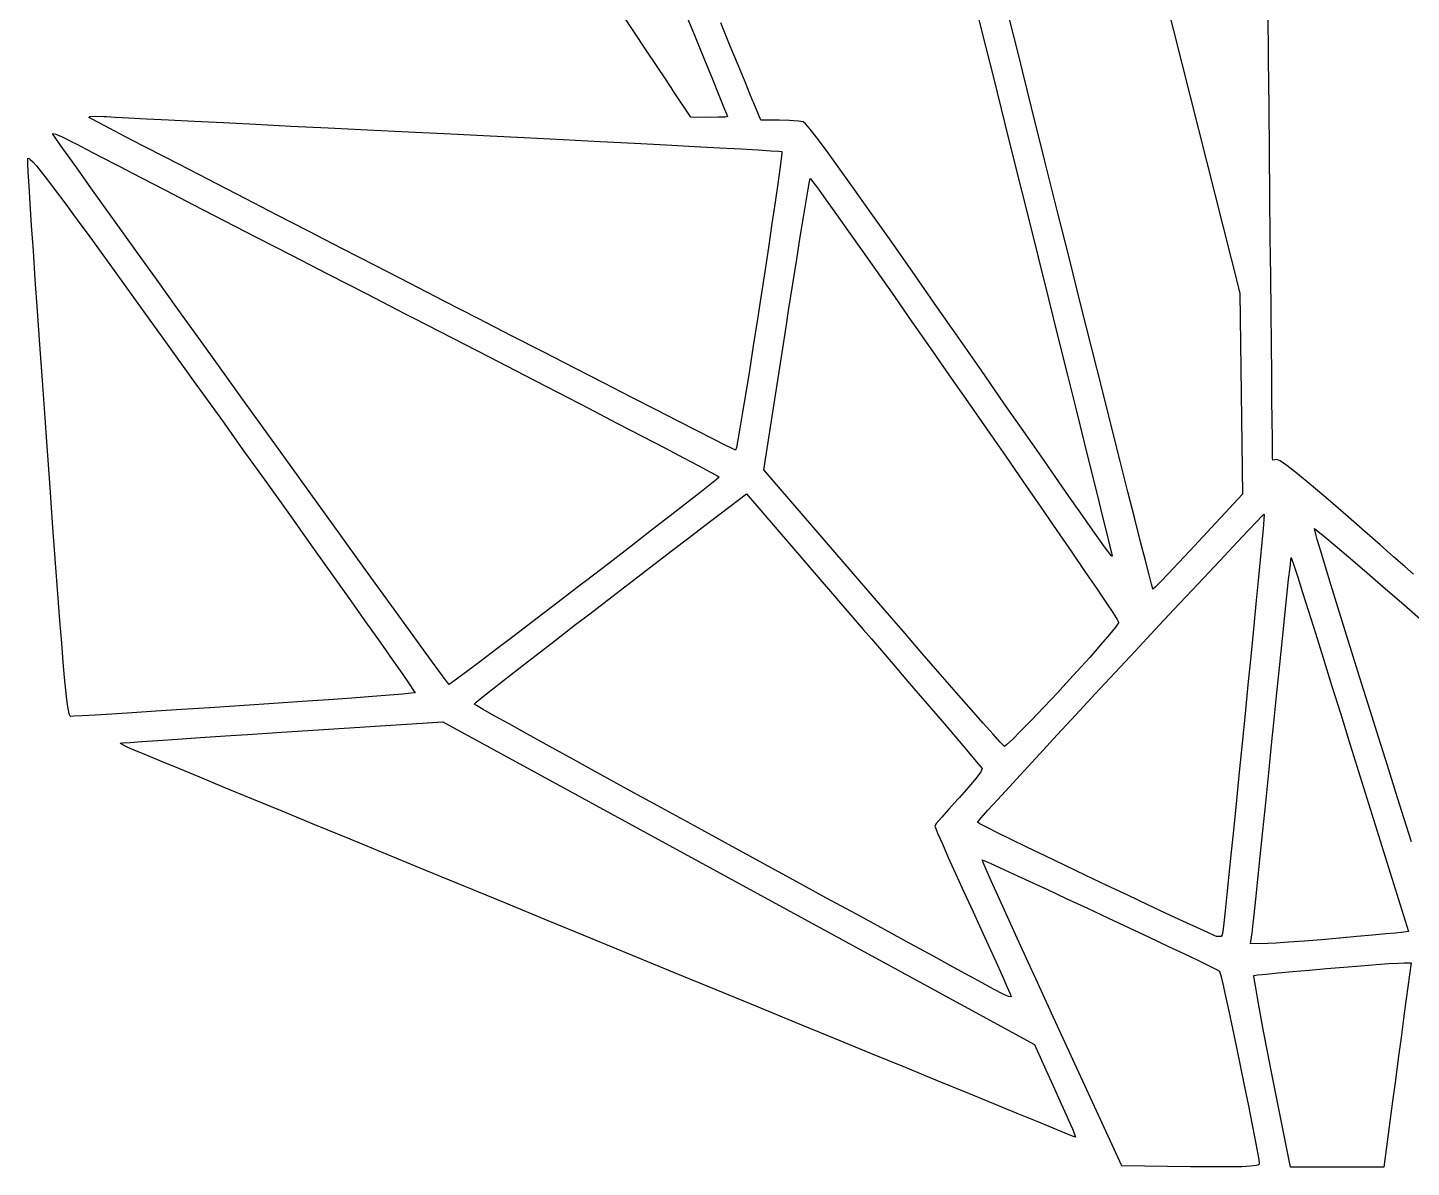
# Model space of a CAD drawing. Extents: x 172.1 to 201.5, y -105.2 to -85.7.
# Drawn here: x 181.496 to 185.14, y -100.823 to -97.822 of the extents above; entities that cross this region are included whole.
import ezdxf

# ---------------------------------------------------------------- set-up
doc = ezdxf.new("R2010")
doc.units = 0
doc.layers.add('BLACK', color=7, linetype='CONTINUOUS')

msp = doc.modelspace()

# ---------------------------------------------------------------- linework, layer by layer
at = {"layer": 'BLACK', "linetype": 'CONTINUOUS'}
for p, q in [((184.311153, -97.027598), (184.688164, -98.521293)), ((183.977272, -97.704409), (184.008313, -97.828852)), ((183.090742, -97.829165), (183.05097, -97.769282)), ((183.226116, -97.778016), (183.254008, -97.846224)), ((184.104128, -97.889176), (184.06766, -97.742878)), ((184.764203, -97.905549), (184.762991, -97.776996)), ((183.3464, -97.870048), (183.321387, -97.809114)), ((183.125116, -97.880926), (183.090742, -97.829165)), ((183.254008, -97.846224), (183.278587, -97.90638)), ((184.008313, -97.828852), (184.039194, -97.952697)), ((183.153544, -97.923741), (183.125116, -97.880926)), ((183.367775, -97.922092), (183.3464, -97.870048)), ((183.175481, -97.956788), (183.153544, -97.923741)), ((183.278587, -97.90638), (183.299496, -97.957613)), ((183.385115, -97.964274), (183.367775, -97.922092)), ((184.139701, -98.03175), (184.104128, -97.889176)), ((184.765387, -98.030294), (184.764203, -97.905549)), ((183.190379, -97.979242), (183.175481, -97.956788)), ((183.299496, -97.957613), (183.316381, -97.999049)), ((184.039194, -97.952697), (184.069719, -98.075157)), ((183.196128, -97.987917), (183.190379, -97.979242)), ((183.242365, -98.057764), (183.196128, -97.987917)), ((183.398018, -97.995624), (183.385115, -97.964274)), ((183.406088, -98.015169), (183.398018, -97.995624)), ((183.316381, -97.999049), (183.328882, -98.029816)), ((183.328882, -98.029816), (183.336645, -98.049042)), ((183.408266, -98.020403), (183.406088, -98.015169)), ((183.427102, -98.065285), (183.408266, -98.020403)), ((184.174221, -98.169977), (184.139701, -98.03175)), ((184.766534, -98.150473), (184.765387, -98.030294)), ((181.656447, -98.057882), (181.65949, -98.05561)), ((181.663497, -98.061811), (181.656447, -98.057882)), ((181.65949, -98.05561), (181.673676, -98.05476)), ((181.682389, -98.071808), (181.663497, -98.061811)), ((181.673676, -98.05476), (181.695944, -98.055589)), ((181.695944, -98.055589), (181.703703, -98.056052)), ((181.703703, -98.056052), (181.726251, -98.057273)), ((181.726251, -98.057273), (181.761546, -98.059119)), ((181.761546, -98.059119), (181.808652, -98.061543)), ((181.808652, -98.061543), (181.866636, -98.064497)), ((181.866636, -98.064497), (181.934562, -98.067935)), ((181.934562, -98.067935), (182.011495, -98.071809)), ((183.290838, -98.057934), (183.242365, -98.057764)), ((183.31512, -98.057714), (183.290838, -98.057934)), ((183.33251, -98.056975), (183.31512, -98.057714)), ((183.339309, -98.055875), (183.33251, -98.056975)), ((183.336645, -98.049042), (183.339312, -98.055852)), ((183.339312, -98.055852), (183.339309, -98.055875)), ((183.474768, -98.065383), (183.427102, -98.065285)), ((183.502068, -98.066078), (183.474768, -98.065383)), ((183.525574, -98.06779), (183.502068, -98.066078)), ((183.538638, -98.069824), (183.525574, -98.06779)), ((183.544732, -98.075026), (183.538638, -98.069824)), ((181.562068, -98.101868), (181.561976, -98.100419)), ((181.561976, -98.100419), (181.569616, -98.101771)), ((181.56801, -98.110698), (181.562068, -98.101868)), ((181.569616, -98.101771), (181.586212, -98.108853)), ((181.712216, -98.087406), (181.682389, -98.071808)), ((181.752071, -98.108139), (181.712216, -98.087406)), ((182.011495, -98.071809), (182.096501, -98.076072)), ((182.096501, -98.076072), (182.188646, -98.080677)), ((182.188646, -98.080677), (182.286993, -98.085578)), ((182.286993, -98.085578), (182.390609, -98.090727)), ((182.390609, -98.090727), (182.498559, -98.096078)), ((182.498559, -98.096078), (182.609907, -98.101582)), ((182.609907, -98.101582), (182.696217, -98.10586)), ((182.696217, -98.10586), (182.803588, -98.111229)), ((183.556736, -98.089119), (183.544732, -98.075026)), ((183.574872, -98.112411), (183.556736, -98.089119)), ((184.069719, -98.075157), (184.099693, -98.195449)), ((181.581597, -98.130102), (181.56801, -98.110698)), ((181.602213, -98.159225), (181.581597, -98.130102)), ((181.586212, -98.108853), (181.609316, -98.12069)), ((181.609316, -98.12069), (181.610297, -98.12122)), ((181.610297, -98.12122), (181.624838, -98.128889)), ((181.624838, -98.128889), (181.651232, -98.142644)), ((181.651232, -98.142644), (181.688661, -98.162062)), ((181.801049, -98.133541), (181.752071, -98.108139)), ((181.858241, -98.163146), (181.801049, -98.133541)), ((182.803588, -98.111229), (182.906265, -98.116416)), ((182.906265, -98.116416), (183.003372, -98.121374)), ((183.003372, -98.121374), (183.09403, -98.126057)), ((183.09403, -98.126057), (183.177363, -98.130417)), ((183.177363, -98.130417), (183.252492, -98.134409)), ((183.252492, -98.134409), (183.318541, -98.137985)), ((183.318541, -98.137985), (183.374632, -98.141098)), ((183.374632, -98.141098), (183.419887, -98.143702)), ((183.599365, -98.145213), (183.574872, -98.112411)), ((181.495724, -98.168206), (181.496319, -98.166126)), ((181.496007, -98.178432), (181.495724, -98.168206)), ((181.497267, -98.201987), (181.496007, -98.178432)), ((181.496319, -98.166126), (181.498517, -98.165743)), ((181.498517, -98.165743), (181.502716, -98.168518)), ((181.502716, -98.168518), (181.509339, -98.175021)), ((181.509339, -98.175021), (181.518809, -98.185821)), ((181.629244, -98.197214), (181.602213, -98.159225)), ((181.688661, -98.162062), (181.736308, -98.186723)), ((181.922743, -98.196487), (181.858241, -98.163146)), ((183.419887, -98.143702), (183.453429, -98.145751)), ((183.453429, -98.145751), (183.474381, -98.147197)), ((183.474381, -98.147197), (183.481864, -98.147994)), ((183.480179, -98.166806), (183.476574, -98.194608)), ((183.481864, -98.151095), (183.480179, -98.166806)), ((183.481864, -98.147994), (183.481864, -98.151095)), ((183.630437, -98.187837), (183.599365, -98.145213)), ((184.207532, -98.303232), (184.174221, -98.169977)), ((184.767638, -98.265329), (184.766534, -98.150473)), ((181.499437, -98.237875), (181.497267, -98.201987)), ((181.518809, -98.185821), (181.531549, -98.201485)), ((181.531549, -98.201485), (181.547982, -98.222583)), ((181.662074, -98.243212), (181.629244, -98.197214)), ((181.736308, -98.186723), (181.793356, -98.216204)), ((181.993648, -98.233098), (181.922743, -98.196487)), ((183.476574, -98.194608), (183.471238, -98.233209)), ((183.668312, -98.240591), (183.630437, -98.187837)), ((184.099693, -98.195449), (184.12892, -98.312788)), ((181.502449, -98.285099), (181.499437, -98.237875)), ((181.547982, -98.222583), (181.568531, -98.249683)), ((181.568531, -98.249683), (181.593618, -98.283355)), ((181.700087, -98.296366), (181.662074, -98.243212)), ((181.793356, -98.216204), (181.858989, -98.250085)), ((181.858989, -98.250085), (181.932388, -98.287943)), ((182.070048, -98.272514), (181.993648, -98.233098)), ((183.471238, -98.233209), (183.464355, -98.281313)), ((183.545849, -98.278922), (183.551255, -98.246946)), ((183.551255, -98.246946), (183.554907, -98.226546)), ((183.554907, -98.226546), (183.556595, -98.219032)), ((183.556595, -98.219032), (183.557165, -98.219399)), ((183.557165, -98.219399), (183.564106, -98.227987)), ((183.564106, -98.227987), (183.578313, -98.247143)), ((183.578313, -98.247143), (183.599113, -98.2759)), ((183.713213, -98.303786), (183.668312, -98.240591)), ((181.506236, -98.342665), (181.502449, -98.285099)), ((181.593618, -98.283355), (181.623668, -98.324166)), ((181.932388, -98.287943), (182.012737, -98.329358)), ((182.151038, -98.314267), (182.070048, -98.272514)), ((183.464355, -98.281313), (183.456113, -98.337626)), ((183.538904, -98.321162), (183.545849, -98.278922)), ((183.599113, -98.2759), (183.625835, -98.313292)), ((184.768692, -98.374105), (184.767638, -98.265329)), ((181.623668, -98.324166), (181.659102, -98.372685)), ((181.742668, -98.35582), (181.700087, -98.296366)), ((182.23571, -98.357892), (182.151038, -98.314267)), ((183.530631, -98.372358), (183.538904, -98.321162)), ((183.625835, -98.313292), (183.657807, -98.358355)), ((183.765363, -98.377734), (183.713213, -98.303786)), ((184.12892, -98.312788), (184.157205, -98.426391)), ((184.239477, -98.430892), (184.207532, -98.303232)), ((181.51073, -98.409576), (181.506236, -98.342665)), ((181.789202, -98.42072), (181.742668, -98.35582)), ((182.012737, -98.329358), (182.099218, -98.373908)), ((182.32316, -98.402922), (182.23571, -98.357892)), ((183.456113, -98.337626), (183.446696, -98.400853)), ((183.657807, -98.358355), (183.694357, -98.410121)), ((181.659102, -98.372685), (181.700344, -98.429481)), ((182.099218, -98.373908), (182.191016, -98.421172)), ((183.521243, -98.431197), (183.530631, -98.372358)), ((183.824987, -98.462743), (183.765363, -98.377734)), ((184.76969, -98.476044), (184.768692, -98.374105)), ((181.515866, -98.484836), (181.51073, -98.409576)), ((181.700344, -98.429481), (181.747817, -98.495122)), ((181.839074, -98.490211), (181.789202, -98.42072)), ((182.191016, -98.421172), (182.287312, -98.470727)), ((182.412479, -98.448892), (182.32316, -98.402922)), ((183.446696, -98.400853), (183.436292, -98.4697)), ((183.510953, -98.496371), (183.521243, -98.431197)), ((183.694357, -98.410121), (183.734813, -98.467625)), ((184.157205, -98.426391), (184.18435, -98.535472)), ((184.269898, -98.552332), (184.239477, -98.430892)), ((182.287312, -98.470727), (182.387289, -98.522153)), ((182.502762, -98.495335), (182.412479, -98.448892)), ((183.436292, -98.4697), (183.425086, -98.542873)), ((183.734813, -98.467625), (183.778504, -98.529902)), ((183.892306, -98.559124), (183.824987, -98.462743)), ((181.521574, -98.567449), (181.515866, -98.484836)), ((181.747817, -98.495122), (181.801944, -98.570178)), ((181.891667, -98.563438), (181.839074, -98.490211)), ((182.593101, -98.541785), (182.502762, -98.495335)), ((183.499973, -98.566567), (183.510953, -98.496371)), ((184.770623, -98.570389), (184.76969, -98.476044)), ((182.387289, -98.522153), (182.490132, -98.575028)), ((182.682591, -98.587776), (182.593101, -98.541785)), ((183.425086, -98.542873), (183.417936, -98.589069)), ((183.778504, -98.529902), (183.824758, -98.595985)), ((184.18435, -98.535472), (184.210162, -98.639248)), ((184.688164, -98.521293), (184.692007, -98.785533)), ((181.527789, -98.656421), (181.521574, -98.567449)), ((181.801944, -98.570178), (181.863148, -98.655217)), ((181.946367, -98.639547), (181.891667, -98.563438)), ((182.490132, -98.575028), (182.513163, -98.586868)), ((183.494126, -98.6042), (183.499973, -98.566567)), ((183.94033, -98.628066), (183.892306, -98.559124)), ((184.298639, -98.666929), (184.269898, -98.552332)), ((184.771486, -98.656382), (184.770623, -98.570389)), ((182.513163, -98.586868), (182.614144, -98.638827)), ((182.770325, -98.632841), (182.682591, -98.587776)), ((183.417936, -98.589069), (183.406913, -98.659506)), ((183.434931, -98.986095), (183.494126, -98.6042)), ((183.824758, -98.595985), (183.872902, -98.664908)), ((182.002558, -98.717682), (181.946367, -98.639547)), ((182.614144, -98.638827), (182.711359, -98.688918)), ((182.855397, -98.676514), (182.770325, -98.632841)), ((184.007565, -98.72467), (183.94033, -98.628066)), ((184.210162, -98.639248), (184.234444, -98.736933)), ((181.534442, -98.750754), (181.527789, -98.656421)), ((181.863148, -98.655217), (181.931851, -98.750807)), ((182.711359, -98.688918), (182.804057, -98.736753)), ((182.9369, -98.71833), (182.855397, -98.676514)), ((183.406913, -98.659506), (183.396564, -98.724706)), ((183.872902, -98.664908), (183.922265, -98.735706)), ((184.325543, -98.774059), (184.298639, -98.666929)), ((184.772271, -98.733267), (184.771486, -98.656382)), ((182.059624, -98.796989), (182.002558, -98.717682)), ((183.013927, -98.757822), (182.9369, -98.71833)), ((183.396564, -98.724706), (183.387101, -98.783387)), ((184.06707, -98.810151), (184.007565, -98.72467)), ((181.541467, -98.849453), (181.534442, -98.750754)), ((181.931851, -98.750807), (182.008478, -98.857517)), ((182.804057, -98.736753), (182.891488, -98.78194)), ((183.085572, -98.794523), (183.013927, -98.757822)), ((183.922265, -98.735706), (183.972175, -98.807413)), ((184.234444, -98.736933), (184.257001, -98.827745)), ((184.77297, -98.800286), (184.772271, -98.733267)), ((182.116951, -98.876614), (182.059624, -98.796989)), ((182.891488, -98.78194), (182.972899, -98.824088)), ((183.150928, -98.827968), (183.085572, -98.794523)), ((183.387101, -98.783387), (183.378733, -98.834271)), ((184.350452, -98.873097), (184.325543, -98.774059)), ((184.692007, -98.785533), (184.695851, -99.049774)), ((182.972899, -98.824088), (183.047539, -98.862807)), ((183.20909, -98.85769), (183.150928, -98.827968)), ((183.378733, -98.834271), (183.371674, -98.876075)), ((183.972175, -98.807413), (184.02196, -98.879063)), ((184.119315, -98.885177), (184.06707, -98.810151)), ((184.257001, -98.827745), (184.277637, -98.910898)), ((184.773579, -98.856683), (184.77297, -98.800286)), ((181.545993, -98.912584), (181.541467, -98.849453)), ((182.008478, -98.857517), (182.062643, -98.933023)), ((183.047539, -98.862807), (183.114657, -98.897707)), ((183.25915, -98.883224), (183.20909, -98.85769)), ((184.774088, -98.9017), (184.773579, -98.856683)), ((182.173923, -98.955701), (182.116951, -98.876614)), ((183.114657, -98.897707), (183.173503, -98.928398)), ((183.300202, -98.904103), (183.25915, -98.883224)), ((183.331339, -98.91986), (183.300202, -98.904103)), ((183.366135, -98.907521), (183.362327, -98.927327)), ((183.371674, -98.876075), (183.366135, -98.907521)), ((184.02196, -98.879063), (184.070948, -98.94969)), ((184.16477, -98.950416), (184.119315, -98.885177)), ((184.37321, -98.963419), (184.350452, -98.873097)), ((184.774491, -98.93458), (184.774088, -98.9017)), ((181.554618, -99.03222), (181.545993, -98.912584)), ((182.062643, -98.933023), (182.125316, -99.020514)), ((183.173503, -98.928398), (183.223324, -98.954487)), ((183.351655, -98.93003), (183.331339, -98.91986)), ((183.360244, -98.934147), (183.351655, -98.93003)), ((183.360461, -98.934214), (183.360244, -98.934147)), ((183.362327, -98.927327), (183.360461, -98.934214)), ((184.277637, -98.910898), (184.296156, -98.985609)), ((184.774782, -98.954567), (184.774491, -98.93458)), ((182.229925, -99.033396), (182.173923, -98.955701)), ((183.223324, -98.954487), (183.26337, -98.975586)), ((183.26337, -98.975586), (183.292889, -98.991304)), ((184.070948, -98.94969), (184.118468, -99.018328)), ((184.203905, -99.006536), (184.16477, -98.950416)), ((184.393659, -99.044403), (184.37321, -98.963419)), ((184.774945, -98.960918), (184.774782, -98.954567)), ((184.780982, -98.960196), (184.774945, -98.960918)), ((184.785868, -98.958531), (184.780982, -98.960196)), ((184.794263, -98.962101), (184.785868, -98.958531)), ((184.812589, -98.974974), (184.794263, -98.962101)), ((184.840257, -98.996675), (184.812589, -98.974974)), ((183.310062, -99.011471), (183.292606, -99.025564)), ((183.292889, -98.991304), (183.31113, -99.00125)), ((183.317217, -99.005237), (183.310062, -99.011471)), ((183.31113, -99.00125), (183.317341, -99.005033)), ((183.317341, -99.005033), (183.317217, -99.005237)), ((183.747978, -99.349296), (183.434931, -98.986095)), ((184.237192, -99.054205), (184.203905, -99.006536)), ((184.296156, -98.985609), (184.312363, -99.051092)), ((184.87668, -99.026729), (184.840257, -98.996675)), ((181.562327, -99.1383), (181.554618, -99.03222)), ((182.125316, -99.020514), (182.185143, -99.104168)), ((182.28434, -99.108843), (182.229925, -99.033396)), ((183.265821, -99.046757), (183.230681, -99.074292)), ((183.292606, -99.025564), (183.265821, -99.046757)), ((183.297395, -99.11904), (183.388803, -99.048933)), ((183.388803, -99.048933), (183.696598, -99.406528)), ((184.118468, -99.018328), (184.163847, -99.084012)), ((184.265099, -99.094091), (184.237192, -99.054205)), ((184.312363, -99.051092), (184.326062, -99.106564)), ((184.411644, -99.115423), (184.393659, -99.044403)), ((184.695851, -99.049774), (184.579512, -99.174838)), ((184.921269, -99.064661), (184.87668, -99.026729)), ((183.230681, -99.074292), (183.188157, -99.107413)), ((184.163847, -99.084012), (184.206414, -99.145775)), ((184.973436, -99.109996), (184.921269, -99.064661)), ((182.185143, -99.104168), (182.241618, -99.183273)), ((182.336554, -99.181189), (182.28434, -99.108843)), ((183.188157, -99.107413), (183.139221, -99.145361)), ((183.272245, -99.138329), (183.297395, -99.11904)), ((184.288098, -99.126862), (184.265099, -99.094091)), ((184.306659, -99.153187), (184.288098, -99.126862)), ((184.326062, -99.106564), (184.337057, -99.15124)), ((184.427006, -99.175856), (184.411644, -99.115423)), ((184.711583, -99.144802), (184.733491, -99.121917)), ((184.733491, -99.121917), (184.747471, -99.107626)), ((184.747471, -99.107626), (184.752612, -99.102907)), ((184.751749, -99.11653), (184.749585, -99.141407)), ((184.752638, -99.104096), (184.751749, -99.11653)), ((184.752612, -99.102907), (184.752638, -99.104096)), ((184.974375, -99.110819), (184.973436, -99.109996)), ((185.017612, -99.148717), (184.974375, -99.110819)), ((181.569187, -99.231595), (181.562327, -99.1383)), ((183.139221, -99.145361), (183.084845, -99.18738)), ((183.237382, -99.165063), (183.272245, -99.138329)), ((184.206414, -99.145775), (184.245497, -99.202652)), ((184.321252, -99.173733), (184.306659, -99.153187)), ((184.337057, -99.15124), (184.345153, -99.184337)), ((184.682656, -99.175304), (184.711583, -99.144802)), ((184.749585, -99.141407), (184.746279, -99.177399)), ((184.886886, -99.148915), (184.885216, -99.140934)), ((184.885216, -99.140934), (184.88571, -99.141074)), ((184.88571, -99.141074), (184.8941, -99.147414)), ((184.892518, -99.169221), (184.886886, -99.148915)), ((184.8941, -99.147414), (184.912219, -99.162343)), ((184.912219, -99.162343), (184.939247, -99.185155)), ((185.057721, -99.183849), (185.017612, -99.148717)), ((182.241618, -99.183273), (182.294238, -99.257119)), ((182.385952, -99.249579), (182.336554, -99.181189)), ((183.084845, -99.18738), (183.026003, -99.232711)), ((183.145258, -99.235704), (183.194491, -99.197953)), ((183.194491, -99.197953), (183.237382, -99.165063)), ((184.332347, -99.189168), (184.321252, -99.173733)), ((184.340414, -99.20016), (184.332347, -99.189168)), ((184.345153, -99.184337), (184.350154, -99.205069)), ((184.439589, -99.225078), (184.427006, -99.175856)), ((184.5577, -99.198221), (184.526915, -99.230983)), ((184.579512, -99.174838), (184.5577, -99.198221)), ((184.647618, -99.212447), (184.682656, -99.175304)), ((184.746279, -99.177399), (184.741962, -99.223176)), ((184.901705, -99.200555), (184.892518, -99.169221)), ((184.939247, -99.185155), (184.974366, -99.215144)), ((185.093342, -99.215024), (185.057721, -99.183849)), ((181.575266, -99.312877), (181.569187, -99.231595)), ((183.026003, -99.232711), (182.963666, -99.280598)), ((183.091368, -99.277026), (183.145258, -99.235704)), ((184.245497, -99.202652), (184.280424, -99.253677)), ((184.345925, -99.207378), (184.340414, -99.20016)), ((184.349348, -99.211489), (184.345925, -99.207378)), ((184.351155, -99.213162), (184.349348, -99.211489)), ((184.350154, -99.205069), (184.351865, -99.212652)), ((184.351816, -99.213065), (184.351155, -99.213162)), ((184.351865, -99.212652), (184.351816, -99.213065)), ((184.449236, -99.262465), (184.439589, -99.225078)), ((184.526915, -99.230983), (184.500305, -99.259015)), ((184.60738, -99.255255), (184.647618, -99.212447)), ((184.741962, -99.223176), (184.736768, -99.277408)), ((184.820553, -99.243515), (184.82292, -99.223805)), ((184.82292, -99.223805), (184.823991, -99.217235)), ((184.823991, -99.217235), (184.825732, -99.222145)), ((184.825732, -99.222145), (184.831457, -99.239727)), ((184.914039, -99.241623), (184.901705, -99.200555)), ((184.974366, -99.215144), (185.016755, -99.251605)), ((185.123112, -99.241052), (185.093342, -99.215024)), ((182.294238, -99.257119), (182.3425, -99.324995)), ((182.431917, -99.313157), (182.385952, -99.249579)), ((184.280424, -99.253677), (184.310523, -99.297884)), ((184.455789, -99.287393), (184.449236, -99.262465)), ((184.500305, -99.259015), (184.479264, -99.280861)), ((184.562852, -99.302749), (184.60738, -99.255255)), ((184.817013, -99.275212), (184.820553, -99.243515)), ((184.831457, -99.239727), (184.840821, -99.269027)), ((184.840821, -99.269027), (184.85348, -99.308954)), ((184.929112, -99.29113), (184.914039, -99.241623)), ((185.016755, -99.251605), (185.065596, -99.29383)), ((185.145669, -99.260741), (185.123112, -99.241052)), ((182.954749, -99.287437), (182.892754, -99.334927)), ((182.963666, -99.280598), (182.954749, -99.287437)), ((183.034507, -99.320625), (183.091368, -99.277026)), ((184.310523, -99.297884), (184.335122, -99.334308)), ((184.459093, -99.299238), (184.455789, -99.287393)), ((184.45946, -99.30018), (184.459093, -99.299238)), ((184.465185, -99.295067), (184.45946, -99.30018)), ((184.479264, -99.280861), (184.465185, -99.295067)), ((184.514941, -99.353954), (184.562852, -99.302749)), ((184.736768, -99.277408), (184.730828, -99.338768)), ((184.81242, -99.317742), (184.817013, -99.275212)), ((184.85348, -99.308954), (184.869091, -99.358418)), ((184.946516, -99.34778), (184.929112, -99.29113)), ((185.065596, -99.29383), (185.120068, -99.341113)), ((181.580629, -99.382918), (181.575266, -99.312877)), ((182.3425, -99.324995), (182.385899, -99.38619)), ((182.473835, -99.371068), (182.431917, -99.313157)), ((182.892754, -99.334927), (182.834271, -99.379625)), ((182.976359, -99.365209), (183.034507, -99.320625)), ((184.335122, -99.334308), (184.35355, -99.361982)), ((184.730828, -99.338768), (184.724276, -99.405925)), ((184.806897, -99.369954), (184.81242, -99.317742)), ((185.120068, -99.341113), (185.179354, -99.392749)), ((182.51109, -99.422459), (182.473835, -99.371068)), ((182.834271, -99.379625), (182.780285, -99.420784)), ((182.939054, -99.393812), (182.976359, -99.365209)), ((183.801391, -99.411172), (183.747978, -99.349296)), ((184.35355, -99.361982), (184.365134, -99.37994)), ((184.365134, -99.37994), (184.369203, -99.387217)), ((184.464559, -99.407892), (184.514941, -99.353954)), ((184.800564, -99.430693), (184.806897, -99.369954)), ((184.869091, -99.358418), (184.887309, -99.416326)), ((184.965845, -99.410278), (184.946516, -99.34778)), ((181.585344, -99.442491), (181.580629, -99.382918)), ((182.385899, -99.38619), (182.423931, -99.439994)), ((182.88506, -99.435297), (182.939054, -99.393812)), ((183.696598, -99.406528), (183.717895, -99.431275)), ((183.852141, -99.46978), (183.801391, -99.411172)), ((184.360876, -99.400224), (184.344876, -99.420103)), ((184.368649, -99.38891), (184.360876, -99.400224)), ((184.369203, -99.387217), (184.368649, -99.38891)), ((184.412614, -99.463587), (184.464559, -99.407892)), ((184.724276, -99.405925), (184.717242, -99.47755)), ((184.887309, -99.416326), (184.907792, -99.481588)), ((184.98669, -99.477328), (184.965845, -99.410278)), ((181.589478, -99.492368), (181.585344, -99.442491)), ((182.423931, -99.439994), (182.456092, -99.485694)), ((182.543067, -99.466475), (182.51109, -99.422459)), ((182.780285, -99.420784), (182.731779, -99.45766)), ((182.83471, -99.474151), (182.88506, -99.435297)), ((183.717895, -99.431275), (183.76985, -99.491696)), ((184.32185, -99.447152), (184.292995, -99.479981)), ((184.344876, -99.420103), (184.32185, -99.447152)), ((184.793543, -99.498808), (184.800564, -99.430693)), ((182.456092, -99.485694), (182.481879, -99.522582)), ((182.56915, -99.50226), (182.543067, -99.466475)), ((182.689738, -99.489506), (182.655145, -99.515578)), ((182.731779, -99.45766), (182.689738, -99.489506)), ((182.789122, -99.509497), (182.83471, -99.474151)), ((183.899439, -99.52422), (183.852141, -99.46978)), ((184.292995, -99.479981), (184.259513, -99.517195)), ((184.360016, -99.520062), (184.412614, -99.463587)), ((184.717242, -99.47755), (184.709861, -99.552315)), ((184.907792, -99.481588), (184.930195, -99.553112)), ((185.008644, -99.547636), (184.98669, -99.477328)), ((181.593098, -99.53332), (181.589478, -99.492368)), ((182.481879, -99.522582), (182.500787, -99.549945)), ((182.588724, -99.52896), (182.56915, -99.50226)), ((182.655145, -99.515578), (182.628985, -99.535129)), ((182.749416, -99.54046), (182.789122, -99.509497)), ((183.76985, -99.491696), (183.81876, -99.548642)), ((183.942495, -99.573593), (183.899439, -99.52422)), ((184.259513, -99.517195), (184.222603, -99.557402)), ((184.307675, -99.57634), (184.360016, -99.520062)), ((184.785955, -99.573145), (184.793543, -99.498808)), ((181.59627, -99.56612), (181.593098, -99.53332)), ((182.500787, -99.549945), (182.512312, -99.567074)), ((182.601173, -99.54572), (182.588724, -99.52896)), ((182.605883, -99.551686), (182.601173, -99.54572)), ((182.605896, -99.551689), (182.605883, -99.551686)), ((182.612241, -99.547415), (182.605896, -99.551689)), ((182.628985, -99.535129), (182.612241, -99.547415)), ((182.716711, -99.566163), (182.749416, -99.54046)), ((183.81876, -99.548642), (183.863835, -99.601187)), ((184.222603, -99.557402), (184.208653, -99.572409)), ((184.709861, -99.552315), (184.702263, -99.628891)), ((184.930195, -99.553112), (184.954174, -99.629807)), ((185.031298, -99.619905), (185.008644, -99.547636)), ((181.599061, -99.591539), (181.59627, -99.56612)), ((181.60154, -99.61035), (181.599061, -99.591539)), ((182.21885, -99.596257), (182.144496, -99.601361)), ((182.287674, -99.59143), (182.21885, -99.596257)), ((182.349738, -99.58697), (182.287674, -99.59143)), ((182.403814, -99.582968), (182.349738, -99.58697)), ((182.448672, -99.579517), (182.403814, -99.582968)), ((182.483085, -99.576707), (182.448672, -99.579517)), ((182.505822, -99.57463), (182.483085, -99.576707)), ((182.515656, -99.573376), (182.505822, -99.57463)), ((182.512312, -99.567074), (182.515951, -99.573256)), ((182.515951, -99.573256), (182.515656, -99.573376)), ((182.671789, -99.602921), (182.676785, -99.598289)), ((182.676785, -99.598289), (182.692128, -99.585731)), ((182.692128, -99.585731), (182.716711, -99.566163)), ((183.980521, -99.617), (183.942495, -99.573593)), ((184.208653, -99.572409), (184.172518, -99.610871)), ((184.256499, -99.631445), (184.307675, -99.57634)), ((184.777922, -99.652552), (184.785955, -99.573145)), ((181.603771, -99.623325), (181.60154, -99.61035)), ((181.605823, -99.631235), (181.603771, -99.623325)), ((181.607762, -99.634854), (181.605823, -99.631235)), ((181.608636, -99.635289), (181.607762, -99.634854)), ((181.617535, -99.635014), (181.608636, -99.635289)), ((181.639509, -99.63385), (181.617535, -99.635014)), ((181.673304, -99.631876), (181.639509, -99.63385)), ((181.717665, -99.629172), (181.673304, -99.631876)), ((181.771337, -99.625815), (181.717665, -99.629172)), ((181.833066, -99.621884), (181.771337, -99.625815)), ((181.901597, -99.617458), (181.833066, -99.621884)), ((181.975675, -99.612616), (181.901597, -99.617458)), ((182.054047, -99.607435), (181.975675, -99.612616)), ((182.065841, -99.606651), (182.054047, -99.607435)), ((182.144496, -99.601361), (182.065841, -99.606651)), ((182.677915, -99.606891), (182.671789, -99.602921)), ((182.695835, -99.617267), (182.677915, -99.606891)), ((182.724725, -99.633594), (182.695835, -99.617267)), ((182.763763, -99.655416), (182.724725, -99.633594)), ((183.863835, -99.601187), (183.904282, -99.648407)), ((184.012728, -99.65354), (183.980521, -99.617)), ((184.172518, -99.610871), (184.1398, -99.645112)), ((184.207399, -99.684399), (184.256499, -99.631445)), ((184.702263, -99.628891), (184.694582, -99.705947)), ((184.954174, -99.629807), (184.979386, -99.710582)), ((185.054246, -99.692842), (185.031298, -99.619905)), ((182.165181, -99.676917), (182.588873, -99.649619)), ((182.588873, -99.649619), (183.368037, -100.074674)), ((182.812123, -99.682279), (182.763763, -99.655416)), ((183.904282, -99.648407), (183.939311, -99.689375)), ((184.038326, -99.682313), (184.012728, -99.65354)), ((184.1398, -99.645112), (184.111756, -99.673858)), ((184.773037, -99.701172), (184.777922, -99.652552)), ((181.739321, -99.706176), (181.745705, -99.705459)), ((181.744387, -99.709617), (181.739321, -99.706176)), ((181.759766, -99.717017), (181.744387, -99.709617)), ((181.745705, -99.705459), (181.765248, -99.703888)), ((181.765248, -99.703888), (181.796701, -99.701575)), ((181.796701, -99.701575), (181.838809, -99.698604)), ((181.838809, -99.698604), (181.890314, -99.695063)), ((181.890314, -99.695063), (181.94996, -99.691037)), ((181.94996, -99.691037), (182.016491, -99.686613)), ((182.016491, -99.686613), (182.08865, -99.681878)), ((182.08865, -99.681878), (182.165181, -99.676917)), ((182.868983, -99.713728), (182.812123, -99.682279)), ((183.939311, -99.689375), (183.968128, -99.723166)), ((184.056526, -99.702421), (184.038326, -99.682313)), ((184.066539, -99.712964), (184.056526, -99.702421)), ((184.074704, -99.709759), (184.068206, -99.714363)), ((184.089638, -99.695832), (184.074704, -99.709759)), ((184.111756, -99.673858), (184.089638, -99.695832)), ((184.161283, -99.734225), (184.207399, -99.684399)), ((184.694582, -99.705947), (184.68695, -99.782155)), ((184.764727, -99.78386), (184.773037, -99.701172)), ((185.07708, -99.765149), (185.054246, -99.692842)), ((181.782454, -99.726956), (181.759766, -99.717017)), ((181.78959, -99.729951), (181.782454, -99.726956)), ((181.813087, -99.739695), (181.78959, -99.729951)), ((181.847989, -99.754124), (181.813087, -99.739695)), ((182.933519, -99.749308), (182.868983, -99.713728)), ((183.968128, -99.723166), (183.989943, -99.748855)), ((184.068206, -99.714363), (184.066539, -99.712964)), ((184.119061, -99.779947), (184.161283, -99.734225)), ((184.979386, -99.710582), (185.132552, -100.2017)), ((181.893502, -99.77291), (181.847989, -99.754124)), ((181.94883, -99.795727), (181.893502, -99.77291)), ((183.004906, -99.788564), (182.933519, -99.749308)), ((183.989943, -99.748855), (184.003965, -99.765516)), ((184.006316, -99.781051), (183.99437, -99.797902)), ((184.003965, -99.765516), (184.0094, -99.772223)), ((184.00949, -99.772397), (184.006316, -99.781051)), ((184.0094, -99.772223), (184.00949, -99.772397)), ((184.081643, -99.820589), (184.119061, -99.779947)), ((184.68695, -99.782155), (184.679499, -99.856186)), ((185.099392, -99.835533), (185.07708, -99.765149)), ((182.013179, -99.822248), (181.94883, -99.795727)), ((183.082321, -99.831042), (183.004906, -99.788564)), ((183.99437, -99.797902), (183.975048, -99.821153)), ((184.75675, -99.862797), (184.764727, -99.78386)), ((182.085753, -99.852146), (182.013179, -99.822248)), ((182.165758, -99.885094), (182.085753, -99.852146)), ((183.164941, -99.876286), (183.082321, -99.831042)), ((183.945013, -99.854054), (183.921569, -99.879603)), ((183.949746, -99.849009), (183.945013, -99.854054)), ((183.975048, -99.821153), (183.949746, -99.849009)), ((184.024857, -99.882721), (184.049939, -99.855172)), ((184.049939, -99.855172), (184.081643, -99.820589)), ((185.120775, -99.902697), (185.099392, -99.835533)), ((182.252399, -99.920765), (182.165758, -99.885094)), ((183.251942, -99.923841), (183.164941, -99.876286)), ((183.921569, -99.879603), (183.902533, -99.901262)), ((184.007306, -99.902259), (184.024857, -99.882721)), ((184.679499, -99.856186), (184.672362, -99.926711)), ((184.749235, -99.936746), (184.75675, -99.862797)), ((182.344879, -99.958832), (182.252399, -99.920765)), ((183.333926, -99.968579), (183.251942, -99.923841)), ((183.889755, -99.916876), (183.885085, -99.924293)), ((183.885085, -99.924293), (183.886559, -99.928627)), ((183.886559, -99.928627), (183.89331, -99.944798)), ((183.902533, -99.901262), (183.889755, -99.916876)), ((183.997092, -99.91438), (183.998198, -99.912808)), ((184.003241, -99.918111), (183.997092, -99.91438)), ((183.998198, -99.912808), (184.007306, -99.902259)), ((184.020876, -99.927211), (184.003241, -99.918111)), ((184.048477, -99.940956), (184.020876, -99.927211)), ((184.672362, -99.926711), (184.66567, -99.9924)), ((185.140821, -99.965347), (185.120775, -99.902697)), ((182.442406, -99.998969), (182.344879, -99.958832)), ((183.89331, -99.944798), (183.904897, -99.971326)), ((184.084526, -99.958623), (184.048477, -99.940956)), ((184.127503, -99.979486), (184.084526, -99.958623)), ((184.742308, -100.004472), (184.749235, -99.936746)), ((182.544182, -100.040848), (182.442406, -99.998969)), ((183.425265, -100.018383), (183.333926, -99.968579)), ((183.904897, -99.971326), (183.920621, -100.006643)), ((184.175888, -100.002822), (184.127503, -99.979486)), ((184.66567, -99.9924), (184.659557, -100.051924)), ((183.513726, -100.06662), (183.425265, -100.018383)), ((183.920621, -100.006643), (183.939783, -100.049182)), ((184.012435, -100.020174), (184.009865, -100.013486)), ((184.009865, -100.013486), (184.014394, -100.015097)), ((184.020512, -100.038785), (184.012435, -100.020174)), ((184.014394, -100.015097), (184.030505, -100.022089)), ((184.030505, -100.022089), (184.056805, -100.033934)), ((184.056805, -100.033934), (184.091758, -100.049912)), ((184.228161, -100.027907), (184.175888, -100.002822)), ((184.282804, -100.054017), (184.228161, -100.027907)), ((184.736097, -100.064741), (184.742308, -100.004472)), ((182.649415, -100.084143), (182.544182, -100.040848)), ((183.598411, -100.1128), (183.513726, -100.06662)), ((183.939783, -100.049182), (183.961683, -100.097376)), ((184.033592, -100.0682), (184.020512, -100.038785)), ((184.051167, -100.107299), (184.033592, -100.0682)), ((184.091758, -100.049912), (184.133827, -100.069304)), ((184.133827, -100.069304), (184.181477, -100.091389)), ((184.338296, -100.080427), (184.282804, -100.054017)), ((184.659557, -100.051924), (184.654155, -100.103955)), ((184.73073, -100.116317), (184.736097, -100.064741)), ((182.757307, -100.128527), (182.649415, -100.084143)), ((183.368037, -100.074674), (184.1472, -100.499729)), ((183.961683, -100.097376), (183.985622, -100.149658)), ((184.07273, -100.154964), (184.051167, -100.107299)), ((184.181477, -100.091389), (184.233172, -100.115447)), ((184.393118, -100.106414), (184.338296, -100.080427)), ((184.445751, -100.131254), (184.393118, -100.106414)), ((184.654155, -100.103955), (184.649596, -100.147162)), ((182.867065, -100.173672), (182.757307, -100.128527)), ((183.67842, -100.156431), (183.598411, -100.1128)), ((184.233172, -100.115447), (184.287375, -100.14076)), ((184.287375, -100.14076), (184.342551, -100.166607)), ((184.494675, -100.154221), (184.445751, -100.131254)), ((184.649596, -100.147162), (184.646012, -100.180218)), ((184.726334, -100.157964), (184.73073, -100.116317)), ((182.977894, -100.219252), (182.867065, -100.173672)), ((183.752852, -100.197024), (183.67842, -100.156431)), ((183.985622, -100.149658), (184.002853, -100.18723)), ((184.097776, -100.210074), (184.07273, -100.154964)), ((184.342551, -100.166607), (184.397164, -100.192268)), ((184.53837, -100.174593), (184.494675, -100.154221)), ((184.575317, -100.191646), (184.53837, -100.174593)), ((184.646012, -100.180218), (184.643536, -100.201792)), ((184.723038, -100.188447), (184.726334, -100.157964)), ((183.088998, -100.26494), (182.977894, -100.219252)), ((183.82081, -100.234088), (183.752852, -100.197024)), ((184.002853, -100.18723), (184.0254, -100.236645)), ((184.125797, -100.271511), (184.097776, -100.210074)), ((184.397164, -100.192268), (184.449678, -100.217025)), ((184.449678, -100.217025), (184.498556, -100.240157)), ((184.603996, -100.204654), (184.575317, -100.191646)), ((184.622888, -100.212894), (184.603996, -100.204654)), ((184.627104, -100.214594), (184.622888, -100.212894)), ((184.638938, -100.214782), (184.627104, -100.214594)), ((184.6423, -100.210556), (184.638938, -100.214782)), ((184.643536, -100.201792), (184.6423, -100.210556)), ((184.716509, -100.234016), (184.72041, -100.210677)), ((184.72041, -100.210677), (184.720968, -100.206532)), ((184.720968, -100.206532), (184.723038, -100.188447)), ((184.950541, -100.219524), (184.903125, -100.223576)), ((184.951497, -100.219439), (184.950541, -100.219524)), ((184.996593, -100.215386), (184.951497, -100.219439)), ((185.037809, -100.211608), (184.996593, -100.215386)), ((185.072621, -100.208342), (185.037809, -100.211608)), ((185.098504, -100.205825), (185.072621, -100.208342)), ((185.112933, -100.204294), (185.098504, -100.205825)), ((185.113837, -100.20418), (185.112933, -100.204294)), ((185.132552, -100.2017), (185.113837, -100.20418)), ((183.881393, -100.267132), (183.82081, -100.234088)), ((184.0254, -100.236645), (184.045412, -100.280798)), ((184.498556, -100.240157), (184.542264, -100.260944)), ((184.762191, -100.233117), (184.716509, -100.234016)), ((184.783831, -100.232186), (184.762191, -100.233117)), ((184.816628, -100.230134), (184.783831, -100.232186)), ((184.85744, -100.227188), (184.816628, -100.230134)), ((184.903125, -100.223576), (184.85744, -100.227188)), ((183.199582, -100.310409), (183.088998, -100.26494)), ((183.933701, -100.295665), (183.881393, -100.267132)), ((184.045412, -100.280798), (184.062192, -100.318135)), ((184.156288, -100.338155), (184.125797, -100.271511)), ((184.542264, -100.260944), (184.579264, -100.278667)), ((184.579264, -100.278667), (184.608021, -100.292606)), ((184.608021, -100.292606), (184.627, -100.302041)), ((184.962666, -100.295619), (185.007023, -100.292039)), ((185.007023, -100.292039), (185.047268, -100.288924)), ((185.047268, -100.288924), (185.081153, -100.286464)), ((185.081153, -100.286464), (185.106428, -100.28485)), ((185.106428, -100.28485), (185.120845, -100.284273)), ((185.120845, -100.284273), (185.139386, -100.284284)), ((185.139386, -100.284284), (185.126694, -100.379436)), ((183.308851, -100.355332), (183.199582, -100.310409)), ((183.976835, -100.319198), (183.933701, -100.295665)), ((184.009896, -100.337238), (183.976835, -100.319198)), ((184.062192, -100.318135), (184.075042, -100.347099)), ((184.627, -100.302041), (184.634663, -100.306253)), ((184.634663, -100.306253), (184.634991, -100.306823)), ((184.634991, -100.306823), (184.638068, -100.317453)), ((184.638068, -100.317453), (184.643432, -100.339804)), ((184.725532, -100.317822), (184.725967, -100.317649)), ((184.726108, -100.325326), (184.725532, -100.317822)), ((184.725967, -100.317649), (184.736131, -100.316163)), ((184.729237, -100.345305), (184.726108, -100.325326)), ((184.736131, -100.316163), (184.757927, -100.313805)), ((184.757927, -100.313805), (184.789105, -100.310766)), ((184.789105, -100.310766), (184.827418, -100.307237)), ((184.827418, -100.307237), (184.870615, -100.303409)), ((184.870615, -100.303409), (184.916447, -100.299473)), ((184.916447, -100.299473), (184.962666, -100.295619)), ((183.416011, -100.399383), (183.308851, -100.355332)), ((184.031984, -100.349296), (184.009896, -100.337238)), ((184.041277, -100.354376), (184.031984, -100.349296)), ((184.063119, -100.365669), (184.041277, -100.354376)), ((184.079086, -100.372646), (184.063119, -100.365669)), ((184.075042, -100.347099), (184.083264, -100.366136)), ((184.083264, -100.366136), (184.086159, -100.373691)), ((184.188741, -100.408887), (184.156288, -100.338155)), ((184.643432, -100.339804), (184.650681, -100.37193)), ((184.734624, -100.376153), (184.729237, -100.345305)), ((183.520267, -100.442233), (183.416011, -100.399383)), ((184.086072, -100.373972), (184.079086, -100.372646)), ((184.086159, -100.373691), (184.086072, -100.373972)), ((184.650681, -100.37193), (184.659411, -100.411883)), ((184.741977, -100.416267), (184.734624, -100.376153)), ((185.125051, -100.391744), (185.119683, -100.431941)), ((185.126694, -100.379436), (185.125051, -100.391744)), ((184.192635, -100.417362), (184.188741, -100.408887)), ((184.377358, -100.819286), (184.192635, -100.417362)), ((184.659411, -100.411883), (184.669222, -100.457718)), ((184.751, -100.464042), (184.741977, -100.416267)), ((185.119683, -100.431941), (185.113078, -100.481356)), ((183.620822, -100.483557), (183.520267, -100.442233)), ((184.669222, -100.457718), (184.679708, -100.507489)), ((184.761401, -100.517875), (184.751, -100.464042)), ((183.716883, -100.523028), (183.620822, -100.483557)), ((184.1472, -100.499729), (184.177296, -100.566151)), ((184.679708, -100.507489), (184.690469, -100.559248)), ((185.113078, -100.481356), (185.105722, -100.536371)), ((183.807655, -100.560319), (183.716883, -100.523028)), ((184.772037, -100.571889), (184.761401, -100.517875)), ((185.105722, -100.536371), (185.098097, -100.593369)), ((183.892341, -100.595102), (183.807655, -100.560319)), ((184.177296, -100.566151), (184.182588, -100.577825)), ((184.182588, -100.577825), (184.200024, -100.616241)), ((184.690469, -100.559248), (184.701102, -100.611051)), ((184.82189, -100.822876), (184.772037, -100.571889)), ((183.970148, -100.62705), (183.892341, -100.595102)), ((184.200024, -100.616241), (184.217793, -100.655336)), ((184.701102, -100.611051), (184.711203, -100.660949)), ((185.098097, -100.593369), (185.090688, -100.648732)), ((184.04028, -100.655838), (183.970148, -100.62705)), ((184.101943, -100.681138), (184.04028, -100.655838)), ((184.217793, -100.655336), (184.23277, -100.688228)), ((185.090688, -100.648732), (185.067374, -100.822876)), ((184.154341, -100.702623), (184.101943, -100.681138)), ((184.23277, -100.688228), (184.237506, -100.698725)), ((184.711203, -100.660949), (184.720371, -100.706998)), ((184.196679, -100.719966), (184.154341, -100.702623)), ((184.228162, -100.73284), (184.196679, -100.719966)), ((184.237506, -100.698725), (184.247531, -100.721827)), ((184.247531, -100.721827), (184.253904, -100.737872)), ((184.720371, -100.706998), (184.728202, -100.747251)), ((184.247996, -100.740919), (184.228162, -100.73284)), ((184.255384, -100.743875), (184.247996, -100.740919)), ((184.253904, -100.737872), (184.255413, -100.743883)), ((184.255413, -100.743883), (184.255384, -100.743875)), ((184.728202, -100.747251), (184.734294, -100.779761)), ((184.734294, -100.779761), (184.738245, -100.802583)), ((184.738245, -100.802583), (184.739651, -100.813769)), ((184.558505, -100.821204), (184.377358, -100.819286)), ((184.616057, -100.821679), (184.558505, -100.821204)), ((184.660674, -100.821696), (184.616057, -100.821679)), ((184.693777, -100.821199), (184.660674, -100.821696)), ((184.71679, -100.820129), (184.693777, -100.821199)), ((184.731133, -100.818427), (184.71679, -100.820129)), ((184.73823, -100.816035), (184.731133, -100.818427)), ((184.739651, -100.813769), (184.73823, -100.816035)), ((184.944632, -100.822876), (184.82189, -100.822876)), ((185.067374, -100.822876), (184.944632, -100.822876))]:
    msp.add_line(p, q, dxfattribs=at)

doc.saveas('drawing.dxf')
